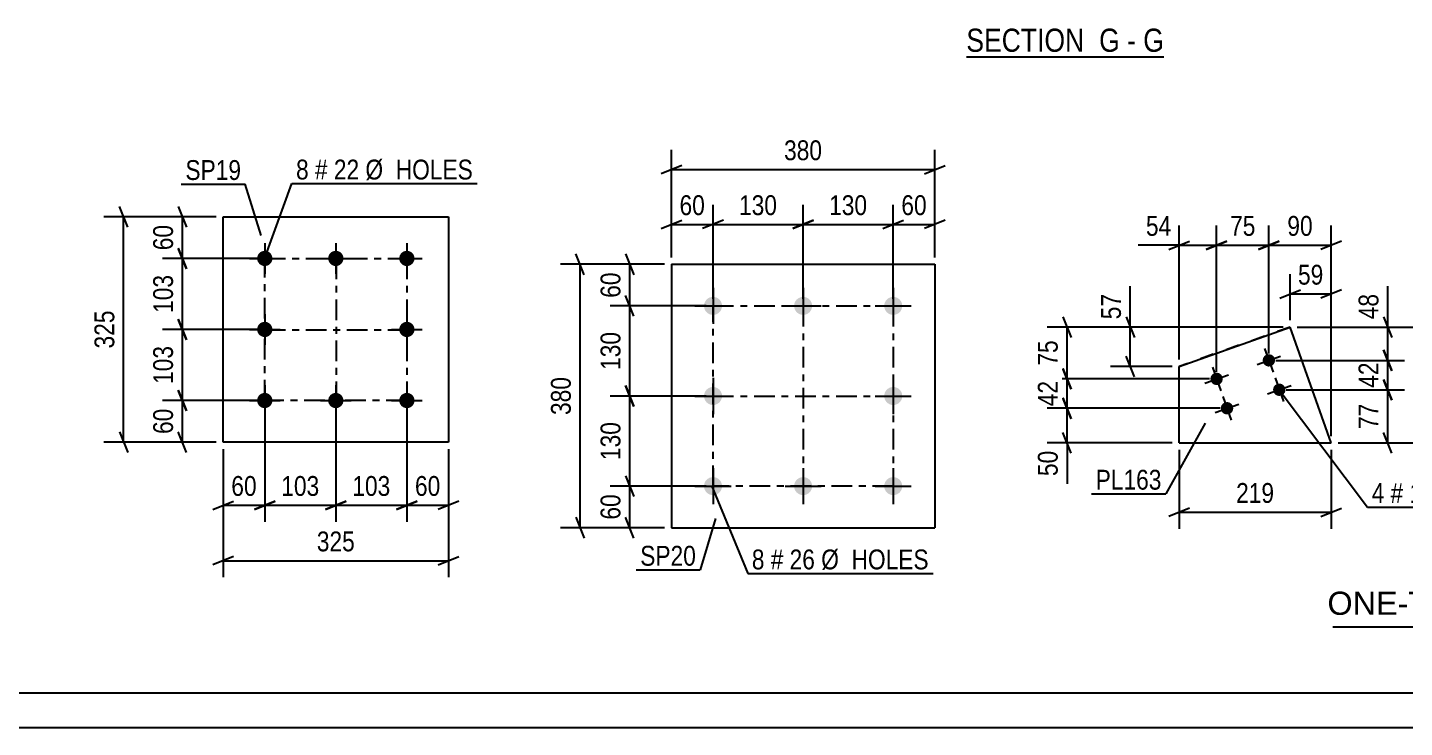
# Model space of a CAD drawing. Header units: millimetres. Extents: x 0 to 841, y 0 to 594.
# Drawn here: x 214.7 to 413.3, y 0 to 101 of the extents above; entities that cross this region are included whole.
import ezdxf

# ---------------------------------------------------------------- set-up
doc = ezdxf.new("R2010")
doc.units = ezdxf.units.MM
doc.linetypes.add('DXK_LINE_DOT2', pattern=[3.9198, 1.9599, -1.9599])
doc.linetypes.add('DXK_LINE_DOT3', pattern=[5.9187, 2.979, -0.9799, 0.9799, -0.9799])
doc.styles.add('Arial', font='ARIAL.TTF', dxfattribs={"height": 0.2})
doc.styles.add('Arial Narrow', font='ARIALN.TTF', dxfattribs={"height": 0.2})

# ---------------------------------------------------------------- blocks, each defined once
blk = doc.blocks.new('Unknown-122568611-1133')
at = {"color": 5, "linetype": 'Continuous'}
for p, q in [((5, 5), (836, 5)), ((0, 0), (841, 0))]:
    blk.add_line(p, q, dxfattribs=at)
blk = doc.blocks.new('Unknown-122568611-17 - 3463')
at = {"color": 6, "linetype": 'Continuous'}
blk.add_line((350.14, 96.73), (378.64, 96.73), dxfattribs=at)
at = {"color": 0, "linetype": 'Continuous'}
for points in [[(368.25, 97.48), (368.25, 100.98), (350.14, 100.98), (350.14, 97.48)], [(372.28, 97.48), (372.28, 100.98), (369.3, 100.98), (369.3, 97.48)], [(374.61, 97.48), (374.61, 100.98), (373.33, 100.98), (373.33, 97.48)], [(378.64, 97.48), (378.64, 100.98), (375.66, 100.98), (375.66, 97.48)]]:
    blk.add_wipeout(points, dxfattribs=at)
at = {"color": 7, "linetype": 'Continuous', "style": 'Arial Narrow'}
for s, p in [('SECTION ', (350.14, 97.48)), ('G', (369.3, 97.48)), ('G', (375.66, 97.48)), ('-', (373.33, 97.48))]:
    blk.add_text(s, height=3.34, dxfattribs=at).set_placement(p)
blk = doc.blocks.new('Bolt-122568611-7752 - 7718')
at = {"linetype": 'Continuous'}
for points in [[(313.59, 62.12, -1), (313.59, 59.52, -1)], [(326.59, 62.12, -1), (326.59, 59.52, -1)], [(339.59, 62.12, -1), (339.59, 59.52, -1)], [(313.59, 49.12, -1), (313.59, 46.52, -1)], [(339.59, 49.12, -1), (339.59, 46.52, -1)], [(313.59, 36.12, -1), (313.59, 33.52, -1)], [(326.59, 36.12, -1), (326.59, 33.52, -1)], [(339.59, 36.12, -1), (339.59, 33.52, -1)]]:
    blk.add_hatch(color=1, dxfattribs=at).paths.add_polyline_path(points)
at = {"color": 1, "linetype": 'Continuous'}
for p, q in [((313.59, 63.42), (313.59, 58.22)), ((326.59, 63.42), (326.59, 58.22)), ((339.59, 63.42), (339.59, 58.22)), ((310.99, 60.82), (316.19, 60.82)), ((323.99, 60.82), (329.19, 60.82)), ((336.99, 60.82), (342.19, 60.82)), ((313.59, 50.42), (313.59, 45.22)), ((339.59, 50.42), (339.59, 45.22)), ((310.99, 47.82), (316.19, 47.82)), ((336.99, 47.82), (342.19, 47.82)), ((313.59, 37.42), (313.59, 32.22)), ((326.59, 37.42), (326.59, 32.22)), ((339.59, 37.42), (339.59, 32.22)), ((310.99, 34.82), (316.19, 34.82)), ((323.99, 34.82), (329.19, 34.82)), ((336.99, 34.82), (342.19, 34.82))]:
    blk.add_line(p, q, dxfattribs=at)
blk = doc.blocks.new('Part-122568611-7757 - 7718')
at = {"color": 2, "linetype": 'Continuous'}
for p, q in [((307.59, 66.82), (307.59, 28.82)), ((307.59, 66.82), (345.59, 66.82)), ((345.59, 66.82), (345.59, 28.82)), ((307.59, 28.82), (345.59, 28.82))]:
    blk.add_line(p, q, dxfattribs=at)
blk = doc.blocks.new('Part-122568611-7518 - 7512')
at = {"color": 2, "linetype": 'Continuous'}
for p, q in [((242.92, 41.17), (242.92, 73.67)), ((242.92, 73.67), (275.42, 73.67)), ((275.42, 73.67), (275.42, 41.17)), ((275.42, 41.17), (242.92, 41.17))]:
    blk.add_line(p, q, dxfattribs=at)
blk = doc.blocks.new('Bolt-122568611-7551 - 7512')
at = {"linetype": 'Continuous'}
for points in [[(248.92, 68.77, -1), (248.92, 66.57, -1)], [(259.17, 68.77, -1), (259.17, 66.57, -1)], [(269.42, 68.77, -1), (269.42, 66.57, -1)], [(248.92, 58.52, -1), (248.92, 56.32, -1)], [(269.42, 58.52, -1), (269.42, 56.32, -1)], [(248.92, 48.27, -1), (248.92, 46.07, -1)], [(259.17, 48.27, -1), (259.17, 46.07, -1)], [(269.42, 48.27, -1), (269.42, 46.07, -1)]]:
    blk.add_hatch(color=1, dxfattribs=at).paths.add_polyline_path(points)
at = {"color": 1, "linetype": 'Continuous'}
for p, q in [((248.92, 69.87), (248.92, 65.47)), ((259.17, 69.87), (259.17, 65.47)), ((269.42, 69.87), (269.42, 65.47)), ((246.72, 67.67), (251.12, 67.67)), ((256.97, 67.67), (261.37, 67.67)), ((267.22, 67.67), (271.62, 67.67)), ((248.92, 59.62), (248.92, 55.22)), ((269.42, 59.62), (269.42, 55.22)), ((246.72, 57.42), (251.12, 57.42)), ((267.22, 57.42), (271.62, 57.42)), ((248.92, 49.37), (248.92, 44.97)), ((259.17, 49.37), (259.17, 44.97)), ((269.42, 49.37), (269.42, 44.97)), ((246.72, 47.17), (251.12, 47.17)), ((256.97, 47.17), (261.37, 47.17)), ((267.22, 47.17), (271.62, 47.17))]:
    blk.add_line(p, q, dxfattribs=at)
blk = doc.blocks.new('Part-122568611-1238 - 1220')
at = {"color": 2, "linetype": 'Continuous'}
for p, q in [((380.83, 52.09), (396.86, 57.76)), ((402.78, 41.05), (396.86, 57.76)), ((380.83, 41.05), (380.83, 52.09)), ((380.83, 41.05), (402.78, 41.05))]:
    blk.add_line(p, q, dxfattribs=at)
at = {"color": 7, "linetype": 'DXK_LINE_DOT2'}
for p, q in [((396.86, 57.76), (380.83, 52.09)), ((380.83, 41.05), (402.78, 41.05))]:
    blk.add_line(p, q, dxfattribs=at)
blk = doc.blocks.new('Bolt-122568611-1271 - 1220')
at = {"linetype": 'Continuous'}
for points in [[(394.63, 53.26, -1), (392.94, 52.66, -1)], [(387.09, 50.59, -1), (385.4, 49.99, -1)], [(396.14, 49.02, -1), (394.44, 48.42, -1)], [(388.6, 46.35, -1), (386.9, 45.75, -1)]]:
    blk.add_hatch(color=1, dxfattribs=at).paths.add_polyline_path(points)
at = {"color": 1, "linetype": 'Continuous'}
for p, q in [((393.18, 54.66), (394.39, 51.27)), ((385.64, 51.99), (386.85, 48.59)), ((392.09, 52.36), (395.48, 53.56)), ((384.55, 49.69), (387.94, 50.89)), ((394.69, 50.42), (395.89, 47.02)), ((387.15, 47.74), (388.35, 44.35)), ((393.59, 48.12), (396.98, 49.32)), ((386.05, 45.45), (389.44, 46.65))]:
    blk.add_line(p, q, dxfattribs=at)
blk = doc.blocks.new('Rectangle-122568611-7844 - 7718')
at = {"color": 1, "linetype": 'DXK_LINE_DOT3'}
blk.add_lwpolyline([(313.59, 60.82), (339.59, 60.82), (339.59, 34.82), (313.59, 34.82), (313.59, 60.82)], close=True, dxfattribs=at)
blk = doc.blocks.new('Rectangle-122568611-7638 - 7512')
at = {"color": 1, "linetype": 'DXK_LINE_DOT3'}
blk.add_lwpolyline([(248.92, 67.67), (269.42, 67.67), (269.42, 47.17), (248.92, 47.17), (248.92, 67.67)], close=True, dxfattribs=at)
blk = doc.blocks.new('Line-122568611-7837 - 7718')
at = {"color": 1, "linetype": 'DXK_LINE_DOT3'}
blk.add_line((326.59, 60.82), (326.59, 34.82), dxfattribs=at)
blk = doc.blocks.new('Line-122568611-7631 - 7512')
at = {"color": 1, "linetype": 'DXK_LINE_DOT3'}
blk.add_line((259.22, 67.67), (259.22, 47.17), dxfattribs=at)
blk = doc.blocks.new('Line-122568611-7830 - 7718')
at = {"color": 1, "linetype": 'DXK_LINE_DOT3'}
blk.add_line((313.59, 47.82), (339.59, 47.82), dxfattribs=at)
blk = doc.blocks.new('Line-122568611-7624 - 7512')
at = {"color": 1, "linetype": 'DXK_LINE_DOT3'}
blk.add_line((248.92, 57.37), (269.42, 57.37), dxfattribs=at)
blk = doc.blocks.new('StraightDimension-122568611-11621 - 7718')
at = {"color": 7, "linetype": 'Continuous'}
for p, q in [((312.59, 47.82), (298.73, 47.82)), ((302.18, 46.32), (300.98, 49.32)), ((301.58, 34.82), (301.58, 47.82)), ((300.98, 36.32), (302.18, 33.32)), ((312.59, 34.82), (298.73, 34.82))]:
    blk.add_line(p, q, dxfattribs=at)
at = {"color": 0}
blk.add_wipeout([(300.83, 44.66), (296.63, 44.66), (296.63, 37.98), (300.83, 37.98)], dxfattribs=at)
at = {"color": 3, "style": 'Arial Narrow'}
blk.add_text('130', height=2.863, rotation=90.0002, dxfattribs=at).set_placement((300.23, 38.58))
blk = doc.blocks.new('StraightDimension-122568611-7820 - 7718')
at = {"color": 7, "linetype": 'Continuous'}
for p, q in [((307.59, 67.82), (307.59, 83.34)), ((345.59, 67.82), (345.59, 83.34)), ((309.09, 81.09), (306.09, 79.89)), ((307.59, 80.49), (345.59, 80.49)), ((344.09, 79.89), (347.09, 81.09))]:
    blk.add_line(p, q, dxfattribs=at)
at = {"color": 0}
blk.add_wipeout([(329.93, 81.24), (329.93, 85.44), (323.24, 85.44), (323.24, 81.24)], dxfattribs=at)
at = {"color": 3, "style": 'Arial Narrow'}
blk.add_text('380', height=2.863, dxfattribs=at).set_placement((323.84, 81.84))
blk = doc.blocks.new('StraightDimension-122568611-7759 - 7718')
at = {"color": 7, "linetype": 'Continuous'}
for p, q in [((300.98, 36.32), (302.18, 33.32)), ((312.59, 34.82), (298.73, 34.82)), ((301.58, 28.82), (301.58, 34.82)), ((302.18, 27.32), (300.98, 30.32)), ((306.59, 28.82), (298.73, 28.82))]:
    blk.add_line(p, q, dxfattribs=at)
at = {"color": 0}
blk.add_wipeout([(300.83, 34.25), (296.63, 34.25), (296.63, 29.39), (300.83, 29.39)], dxfattribs=at)
at = {"color": 3, "style": 'Arial Narrow'}
blk.add_text('60', height=2.863, rotation=90.0002, dxfattribs=at).set_placement((300.23, 29.99))
blk = doc.blocks.new('StraightDimension-122568611-7769 - 7718')
at = {"color": 7, "linetype": 'Continuous'}
for p, q in [((300.98, 68.32), (302.18, 65.32)), ((306.59, 66.82), (298.73, 66.82)), ((301.58, 60.82), (301.58, 66.82)), ((302.18, 59.32), (300.98, 62.32)), ((312.59, 60.82), (298.73, 60.82))]:
    blk.add_line(p, q, dxfattribs=at)
at = {"color": 0}
blk.add_wipeout([(300.83, 66.25), (296.63, 66.25), (296.63, 61.39), (300.83, 61.39)], dxfattribs=at)
at = {"color": 3, "style": 'Arial Narrow'}
blk.add_text('60', height=2.863, rotation=90.0002, dxfattribs=at).set_placement((300.23, 61.99))
blk = doc.blocks.new('StraightDimension-122568611-7784 - 7718')
at = {"color": 7, "linetype": 'Continuous'}
for p, q in [((295.02, 65.32), (293.82, 68.32)), ((306.59, 66.82), (291.57, 66.82)), ((294.42, 28.82), (294.42, 66.82)), ((293.82, 30.32), (295.02, 27.32)), ((306.59, 28.82), (291.57, 28.82))]:
    blk.add_line(p, q, dxfattribs=at)
at = {"color": 0}
blk.add_wipeout([(293.67, 51.16), (289.47, 51.16), (289.47, 44.48), (293.67, 44.48)], dxfattribs=at)
at = {"color": 3, "style": 'Arial Narrow'}
blk.add_text('380', height=2.863, rotation=90.0002, dxfattribs=at).set_placement((293.07, 45.08))
blk = doc.blocks.new('StraightDimension-122568611-7795 - 7718')
at = {"color": 7, "linetype": 'Continuous'}
for p, q in [((307.59, 67.82), (307.59, 75.42)), ((313.59, 61.82), (313.59, 75.42)), ((306.09, 71.97), (309.09, 73.17)), ((307.59, 72.57), (313.59, 72.57)), ((315.09, 73.17), (312.09, 71.97))]:
    blk.add_line(p, q, dxfattribs=at)
at = {"color": 0}
blk.add_wipeout([(313.01, 73.32), (313.01, 77.52), (308.16, 77.52), (308.16, 73.32)], dxfattribs=at)
at = {"color": 3, "style": 'Arial Narrow'}
blk.add_text('60', height=2.863, dxfattribs=at).set_placement((308.76, 73.92))
blk = doc.blocks.new('StraightDimension-122568611-7805 - 7718')
at = {"color": 7, "linetype": 'Continuous'}
for p, q in [((339.59, 61.82), (339.59, 75.42)), ((345.59, 67.82), (345.59, 75.42)), ((338.09, 71.97), (341.09, 73.17)), ((339.59, 72.57), (345.59, 72.57)), ((347.09, 73.17), (344.09, 71.97))]:
    blk.add_line(p, q, dxfattribs=at)
at = {"color": 0}
blk.add_wipeout([(345.01, 73.32), (345.01, 77.52), (340.16, 77.52), (340.16, 73.32)], dxfattribs=at)
at = {"color": 3, "style": 'Arial Narrow'}
blk.add_text('60', height=2.863, dxfattribs=at).set_placement((340.76, 73.92))
blk = doc.blocks.new('StraightDimension-122568611-11623 - 7718')
at = {"color": 7, "linetype": 'Continuous'}
for p, q in [((302.18, 59.32), (300.98, 62.32)), ((312.59, 60.82), (298.73, 60.82)), ((301.58, 47.82), (301.58, 60.82)), ((312.59, 47.82), (298.73, 47.82)), ((300.98, 49.32), (302.18, 46.32))]:
    blk.add_line(p, q, dxfattribs=at)
at = {"color": 0}
blk.add_wipeout([(300.83, 57.66), (296.63, 57.66), (296.63, 50.98), (300.83, 50.98)], dxfattribs=at)
at = {"color": 3, "style": 'Arial Narrow'}
blk.add_text('130', height=2.863, rotation=90.0002, dxfattribs=at).set_placement((300.23, 51.58))
blk = doc.blocks.new('StraightDimension-122568611-11643 - 7718')
at = {"color": 7, "linetype": 'Continuous'}
for p, q in [((313.59, 61.82), (313.59, 75.42)), ((326.59, 61.82), (326.59, 75.42)), ((315.09, 73.17), (312.09, 71.97)), ((313.59, 72.57), (326.59, 72.57)), ((325.09, 71.97), (328.09, 73.17))]:
    blk.add_line(p, q, dxfattribs=at)
at = {"color": 0}
blk.add_wipeout([(323.43, 73.32), (323.43, 77.52), (316.74, 77.52), (316.74, 73.32)], dxfattribs=at)
at = {"color": 3, "style": 'Arial Narrow'}
blk.add_text('130', height=2.863, dxfattribs=at).set_placement((317.34, 73.92))
blk = doc.blocks.new('StraightDimension-122568611-11645 - 7718')
at = {"color": 7, "linetype": 'Continuous'}
for p, q in [((326.59, 61.82), (326.59, 75.42)), ((339.59, 61.82), (339.59, 75.42)), ((328.09, 73.17), (325.09, 71.97)), ((326.59, 72.57), (339.59, 72.57)), ((338.09, 71.97), (341.09, 73.17))]:
    blk.add_line(p, q, dxfattribs=at)
at = {"color": 0}
blk.add_wipeout([(336.43, 73.32), (336.43, 77.52), (329.74, 77.52), (329.74, 73.32)], dxfattribs=at)
at = {"color": 3, "style": 'Arial Narrow'}
blk.add_text('130', height=2.863, dxfattribs=at).set_placement((330.34, 73.92))
blk = doc.blocks.new('StraightDimension-122568611-7563 - 7512')
at = {"color": 7, "linetype": 'Continuous'}
for p, q in [((236.43, 48.67), (237.63, 45.67)), ((247.92, 47.17), (234.18, 47.17)), ((237.03, 41.17), (237.03, 47.17)), ((237.63, 39.67), (236.43, 42.67)), ((241.92, 41.17), (234.18, 41.17))]:
    blk.add_line(p, q, dxfattribs=at)
at = {"color": 0}
blk.add_wipeout([(236.28, 46.6), (232.08, 46.6), (232.08, 41.74), (236.28, 41.74)], dxfattribs=at)
at = {"color": 3, "style": 'Arial Narrow'}
blk.add_text('60', height=2.863, rotation=90.0002, dxfattribs=at).set_placement((235.68, 42.34))
blk = doc.blocks.new('StraightDimension-122568611-7578 - 7512')
at = {"color": 7, "linetype": 'Continuous'}
for p, q in [((242.92, 40.17), (242.92, 21.66)), ((275.42, 40.17), (275.42, 21.66)), ((244.42, 24.66), (241.42, 23.46)), ((242.92, 24.06), (275.42, 24.06)), ((273.92, 23.46), (276.92, 24.66))]:
    blk.add_line(p, q, dxfattribs=at)
at = {"color": 0}
blk.add_wipeout([(262.51, 24.81), (262.51, 29.01), (255.83, 29.01), (255.83, 24.81)], dxfattribs=at)
at = {"color": 3, "style": 'Arial Narrow'}
blk.add_text('325', height=2.863, dxfattribs=at).set_placement((256.43, 25.41))
blk = doc.blocks.new('StraightDimension-122568611-11509 - 7512')
at = {"color": 7, "linetype": 'Continuous'}
for p, q in [((259.17, 46.17), (259.17, 29.66)), ((269.42, 46.17), (269.42, 29.66)), ((257.67, 31.46), (260.67, 32.66)), ((259.17, 32.06), (269.42, 32.06)), ((270.92, 32.66), (267.92, 31.46))]:
    blk.add_line(p, q, dxfattribs=at)
at = {"color": 0}
blk.add_wipeout([(267.64, 32.81), (267.64, 37.01), (260.95, 37.01), (260.95, 32.81)], dxfattribs=at)
at = {"color": 3, "style": 'Arial Narrow'}
blk.add_text('103', height=2.863, dxfattribs=at).set_placement((261.55, 33.41))
blk = doc.blocks.new('StraightDimension-122568611-7553 - 7512')
at = {"color": 7, "linetype": 'Continuous'}
for p, q in [((241.92, 73.67), (234.18, 73.67)), ((236.43, 75.17), (237.63, 72.17)), ((237.03, 67.67), (237.03, 73.67)), ((247.92, 67.67), (234.18, 67.67)), ((237.63, 66.17), (236.43, 69.17))]:
    blk.add_line(p, q, dxfattribs=at)
at = {"color": 0}
blk.add_wipeout([(236.28, 73.1), (232.08, 73.1), (232.08, 68.24), (236.28, 68.24)], dxfattribs=at)
at = {"color": 3, "style": 'Arial Narrow'}
blk.add_text('60', height=2.863, rotation=90.0002, dxfattribs=at).set_placement((235.68, 68.85))
blk = doc.blocks.new('StraightDimension-122568611-7589 - 7512')
at = {"color": 7, "linetype": 'Continuous'}
for p, q in [((269.42, 46.17), (269.42, 29.66)), ((275.42, 40.17), (275.42, 29.66)), ((267.92, 31.46), (270.92, 32.66)), ((269.42, 32.06), (275.42, 32.06)), ((276.92, 32.66), (273.92, 31.46))]:
    blk.add_line(p, q, dxfattribs=at)
at = {"color": 0}
blk.add_wipeout([(274.85, 32.81), (274.85, 37.01), (269.99, 37.01), (269.99, 32.81)], dxfattribs=at)
at = {"color": 3, "style": 'Arial Narrow'}
blk.add_text('60', height=2.863, dxfattribs=at).set_placement((270.59, 33.41))
blk = doc.blocks.new('StraightDimension-122568611-7599 - 7512')
at = {"color": 7, "linetype": 'Continuous'}
for p, q in [((248.92, 46.17), (248.92, 29.66)), ((242.92, 40.17), (242.92, 29.66)), ((241.42, 31.46), (244.42, 32.66)), ((242.92, 32.06), (248.92, 32.06)), ((250.42, 32.66), (247.42, 31.46))]:
    blk.add_line(p, q, dxfattribs=at)
at = {"color": 0}
blk.add_wipeout([(248.35, 32.81), (248.35, 37.01), (243.49, 37.01), (243.49, 32.81)], dxfattribs=at)
at = {"color": 3, "style": 'Arial Narrow'}
blk.add_text('60', height=2.863, dxfattribs=at).set_placement((244.09, 33.41))
blk = doc.blocks.new('StraightDimension-122568611-7614 - 7512')
at = {"color": 7, "linetype": 'Continuous'}
for p, q in [((241.92, 73.67), (225.71, 73.67)), ((229.16, 72.17), (227.96, 75.17)), ((228.56, 41.17), (228.56, 73.67)), ((227.96, 42.67), (229.16, 39.67)), ((241.92, 41.17), (225.71, 41.17))]:
    blk.add_line(p, q, dxfattribs=at)
at = {"color": 0}
blk.add_wipeout([(227.81, 60.77), (223.61, 60.77), (223.61, 54.08), (227.81, 54.08)], dxfattribs=at)
at = {"color": 3, "style": 'Arial Narrow'}
blk.add_text('325', height=2.863, rotation=90.0002, dxfattribs=at).set_placement((227.21, 54.68))
blk = doc.blocks.new('StraightDimension-122568611-11485 - 7512')
at = {"color": 7, "linetype": 'Continuous'}
for p, q in [((236.43, 58.92), (237.63, 55.92)), ((247.92, 57.42), (234.18, 57.42)), ((237.03, 47.17), (237.03, 57.42)), ((237.63, 45.67), (236.43, 48.67)), ((247.92, 47.17), (234.18, 47.17))]:
    blk.add_line(p, q, dxfattribs=at)
at = {"color": 0}
blk.add_wipeout([(236.28, 55.64), (232.08, 55.64), (232.08, 48.96), (236.28, 48.96)], dxfattribs=at)
at = {"color": 3, "style": 'Arial Narrow'}
blk.add_text('103', height=2.863, rotation=90.0002, dxfattribs=at).set_placement((235.68, 49.56))
blk = doc.blocks.new('StraightDimension-122568611-11487 - 7512')
at = {"color": 7, "linetype": 'Continuous'}
for p, q in [((247.92, 67.67), (234.18, 67.67)), ((236.43, 69.17), (237.63, 66.17)), ((237.03, 57.42), (237.03, 67.67)), ((237.63, 55.92), (236.43, 58.92)), ((247.92, 57.42), (234.18, 57.42))]:
    blk.add_line(p, q, dxfattribs=at)
at = {"color": 0}
blk.add_wipeout([(236.28, 65.89), (232.08, 65.89), (232.08, 59.21), (236.28, 59.21)], dxfattribs=at)
at = {"color": 3, "style": 'Arial Narrow'}
blk.add_text('103', height=2.863, rotation=90.0002, dxfattribs=at).set_placement((235.68, 59.81))
blk = doc.blocks.new('StraightDimension-122568611-11507 - 7512')
at = {"color": 7, "linetype": 'Continuous'}
for p, q in [((248.92, 46.17), (248.92, 29.66)), ((259.17, 46.17), (259.17, 29.66)), ((247.42, 31.46), (250.42, 32.66)), ((248.92, 32.06), (259.17, 32.06)), ((260.67, 32.66), (257.67, 31.46))]:
    blk.add_line(p, q, dxfattribs=at)
at = {"color": 0}
blk.add_wipeout([(257.39, 32.81), (257.39, 37.01), (250.7, 37.01), (250.7, 32.81)], dxfattribs=at)
at = {"color": 3, "style": 'Arial Narrow'}
blk.add_text('103', height=2.863, dxfattribs=at).set_placement((251.3, 33.41))
blk = doc.blocks.new('StraightDimension-122568611-1290 - 1220')
at = {"color": 7, "linetype": 'Continuous'}
for p, q in [((380.83, 40.05), (380.83, 28.65)), ((402.78, 40.05), (402.78, 28.65)), ((382.33, 31.65), (379.33, 30.45)), ((380.83, 31.05), (402.78, 31.05)), ((401.28, 30.45), (404.28, 31.65))]:
    blk.add_line(p, q, dxfattribs=at)
at = {"color": 0}
blk.add_wipeout([(395.15, 31.8), (395.15, 36), (388.46, 36), (388.46, 31.8)], dxfattribs=at)
at = {"color": 3, "style": 'Arial Narrow'}
blk.add_text('219', height=2.863, dxfattribs=at).set_placement((389.06, 32.4))
blk = doc.blocks.new('StraightDimension-122568611-1304 - 1220')
at = {"color": 7, "linetype": 'Continuous'}
for p, q in [((397.86, 57.76), (421.49, 57.76)), ((419.69, 56.26), (418.49, 59.26)), ((419.09, 41.05), (419.09, 57.76)), ((418.49, 42.55), (419.69, 39.55)), ((403.78, 41.05), (421.49, 41.05))]:
    blk.add_line(p, q, dxfattribs=at)
at = {"color": 0}
blk.add_wipeout([(418.34, 52.75), (414.14, 52.75), (414.14, 46.07), (418.34, 46.07)], dxfattribs=at)
at = {"color": 3, "style": 'Arial Narrow'}
blk.add_text('167', height=2.863, rotation=90.0002, dxfattribs=at).set_placement((417.74, 46.67))
blk = doc.blocks.new('StraightDimension-122568611-1274 - 1220')
at = {"color": 7, "linetype": 'Continuous'}
for p, q in [((396.86, 58.76), (396.86, 65.39)), ((402.78, 42.05), (402.78, 65.39)), ((395.36, 61.94), (398.36, 63.14)), ((396.86, 62.54), (402.78, 62.54)), ((404.28, 63.14), (401.28, 61.94))]:
    blk.add_line(p, q, dxfattribs=at)
at = {"color": 0}
blk.add_wipeout([(402.25, 63.29), (402.25, 67.49), (397.39, 67.49), (397.39, 63.29)], dxfattribs=at)
at = {"color": 3, "style": 'Arial Narrow'}
blk.add_text('59', height=2.863, dxfattribs=at).set_placement((397.99, 63.89))
blk = doc.blocks.new('StraightDimension-122568611-1295 - 1220')
at = {"color": 7, "linetype": 'Continuous'}
for p, q in [((395.86, 57.76), (370.94, 57.76)), ((373.19, 59.26), (374.39, 56.26)), ((373.79, 52.09), (373.79, 57.76)), ((379.83, 52.09), (370.94, 52.09)), ((374.39, 50.59), (373.19, 53.59))]:
    blk.add_line(p, q, dxfattribs=at)
at = {"color": 0}
blk.add_wipeout([(373.04, 63.15), (368.84, 63.15), (368.84, 58.29), (373.04, 58.29)], dxfattribs=at)
at = {"color": 7, "linetype": 'Continuous'}
blk.add_line((373.79, 57.76), (373.79, 63.67), dxfattribs=at)
blk.add_line((373.79, 57.76), (373.79, 63.67), dxfattribs=at)
at = {"color": 3, "style": 'Arial Narrow'}
blk.add_text('57', height=2.863, rotation=90.0002, dxfattribs=at).set_placement((372.44, 58.89))
blk = doc.blocks.new('StraightDimension-122568611-1311 - 1220')
at = {"color": 7, "linetype": 'Continuous'}
for p, q in [((393.78, 53.96), (393.78, 72.43)), ((402.78, 42.05), (402.78, 72.43)), ((392.28, 68.98), (395.28, 70.18)), ((393.78, 69.58), (402.78, 69.58)), ((404.28, 70.18), (401.28, 68.98))]:
    blk.add_line(p, q, dxfattribs=at)
at = {"color": 0}
blk.add_wipeout([(400.71, 70.33), (400.71, 74.53), (395.85, 74.53), (395.85, 70.33)], dxfattribs=at)
at = {"color": 3, "style": 'Arial Narrow'}
blk.add_text('90', height=2.863, dxfattribs=at).set_placement((396.45, 70.93))
blk = doc.blocks.new('StraightDimension-122568611-1325 - 1220')
at = {"color": 7, "linetype": 'Continuous'}
for p, q in [((386.24, 51.29), (386.24, 72.43)), ((393.78, 53.96), (393.78, 72.43)), ((384.74, 68.98), (387.74, 70.18)), ((386.24, 69.58), (393.78, 69.58)), ((395.28, 70.18), (392.28, 68.98))]:
    blk.add_line(p, q, dxfattribs=at)
at = {"color": 0}
blk.add_wipeout([(392.44, 70.33), (392.44, 74.53), (387.59, 74.53), (387.59, 70.33)], dxfattribs=at)
at = {"color": 3, "style": 'Arial Narrow'}
blk.add_text('75', height=2.863, dxfattribs=at).set_placement((388.19, 70.93))
blk = doc.blocks.new('StraightDimension-122568611-1336 - 1220')
at = {"color": 7, "linetype": 'Continuous'}
for p, q in [((380.83, 53.09), (380.83, 72.43)), ((386.24, 51.29), (386.24, 72.43)), ((379.33, 68.98), (382.33, 70.18)), ((380.83, 69.58), (386.24, 69.58)), ((387.74, 70.18), (384.74, 68.98))]:
    blk.add_line(p, q, dxfattribs=at)
at = {"color": 0}
blk.add_wipeout([(380.31, 70.33), (380.31, 74.53), (375.45, 74.53), (375.45, 70.33)], dxfattribs=at)
at = {"color": 7, "linetype": 'Continuous'}
blk.add_line((380.83, 69.58), (374.93, 69.58), dxfattribs=at)
blk.add_line((380.83, 69.58), (374.93, 69.58), dxfattribs=at)
at = {"color": 3, "style": 'Arial Narrow'}
blk.add_text('54', height=2.863, dxfattribs=at).set_placement((376.05, 70.93))
blk = doc.blocks.new('StraightDimension-122568611-1347 - 1220')
at = {"color": 7, "linetype": 'Continuous'}
for p, q in [((395.86, 57.76), (361.82, 57.76)), ((364.07, 59.26), (365.27, 56.26)), ((364.67, 50.29), (364.67, 57.76)), ((365.27, 48.79), (364.07, 51.79)), ((385.24, 50.29), (361.82, 50.29))]:
    blk.add_line(p, q, dxfattribs=at)
at = {"color": 0}
blk.add_wipeout([(363.92, 56.45), (359.72, 56.45), (359.72, 51.6), (363.92, 51.6)], dxfattribs=at)
at = {"color": 3, "style": 'Arial Narrow'}
blk.add_text('75', height=2.863, rotation=90.0002, dxfattribs=at).set_placement((363.32, 52.2))
blk = doc.blocks.new('StraightDimension-122568611-1355 - 1220')
at = {"color": 7, "linetype": 'Continuous'}
for p, q in [((364.07, 51.79), (365.27, 48.79)), ((385.24, 50.29), (361.82, 50.29)), ((364.67, 46.05), (364.67, 50.29)), ((386.75, 46.05), (361.82, 46.05)), ((365.27, 44.55), (364.07, 47.55))]:
    blk.add_line(p, q, dxfattribs=at)
at = {"color": 0}
blk.add_wipeout([(363.92, 50.6), (359.72, 50.6), (359.72, 45.74), (363.92, 45.74)], dxfattribs=at)
at = {"color": 3, "style": 'Arial Narrow'}
blk.add_text('42', height=2.863, rotation=90.0002, dxfattribs=at).set_placement((363.32, 46.34))
blk = doc.blocks.new('StraightDimension-122568611-1364 - 1220')
at = {"color": 7, "linetype": 'Continuous'}
for p, q in [((386.75, 46.05), (361.82, 46.05)), ((364.07, 47.55), (365.27, 44.55)), ((364.67, 41.05), (364.67, 46.05)), ((365.27, 39.55), (364.07, 42.55)), ((379.83, 41.05), (361.82, 41.05))]:
    blk.add_line(p, q, dxfattribs=at)
at = {"color": 0}
blk.add_wipeout([(363.92, 40.53), (359.72, 40.53), (359.72, 35.67), (363.92, 35.67)], dxfattribs=at)
at = {"color": 7, "linetype": 'Continuous'}
blk.add_line((364.67, 41.05), (364.67, 35.14), dxfattribs=at)
blk.add_line((364.67, 41.05), (364.67, 35.14), dxfattribs=at)
at = {"color": 3, "style": 'Arial Narrow'}
blk.add_text('50', height=2.863, rotation=90.0002, dxfattribs=at).set_placement((363.32, 36.27))
blk = doc.blocks.new('StraightDimension-122568611-1371 - 1220')
at = {"color": 7, "linetype": 'Continuous'}
for p, q in [((410.34, 54.46), (411.54, 51.46)), ((394.78, 52.96), (413.34, 52.96)), ((410.94, 48.72), (410.94, 52.96)), ((411.54, 47.22), (410.34, 50.22)), ((396.29, 48.72), (413.34, 48.72))]:
    blk.add_line(p, q, dxfattribs=at)
at = {"color": 0}
blk.add_wipeout([(410.19, 53.27), (405.99, 53.27), (405.99, 48.41), (410.19, 48.41)], dxfattribs=at)
at = {"color": 3, "style": 'Arial Narrow'}
blk.add_text('42', height=2.863, rotation=90.0002, dxfattribs=at).set_placement((409.59, 49.01))
blk = doc.blocks.new('StraightDimension-122568611-1379 - 1220')
at = {"color": 7, "linetype": 'Continuous'}
for p, q in [((397.86, 57.76), (413.34, 57.76)), ((410.34, 59.26), (411.54, 56.26)), ((410.94, 52.96), (410.94, 57.76)), ((411.54, 51.46), (410.34, 54.46)), ((394.78, 52.96), (413.34, 52.96))]:
    blk.add_line(p, q, dxfattribs=at)
at = {"color": 0}
blk.add_wipeout([(410.19, 63.15), (405.99, 63.15), (405.99, 58.29), (410.19, 58.29)], dxfattribs=at)
at = {"color": 7, "linetype": 'Continuous'}
blk.add_line((410.94, 57.76), (410.94, 63.67), dxfattribs=at)
blk.add_line((410.94, 57.76), (410.94, 63.67), dxfattribs=at)
at = {"color": 3, "style": 'Arial Narrow'}
blk.add_text('48', height=2.863, rotation=90.0002, dxfattribs=at).set_placement((409.59, 58.89))
blk = doc.blocks.new('StraightDimension-122568611-1387 - 1220')
at = {"color": 7, "linetype": 'Continuous'}
for p, q in [((410.34, 50.22), (411.54, 47.22)), ((396.29, 48.72), (413.34, 48.72)), ((410.94, 41.05), (410.94, 48.72)), ((411.54, 39.55), (410.34, 42.55)), ((403.78, 41.05), (413.34, 41.05))]:
    blk.add_line(p, q, dxfattribs=at)
at = {"color": 0}
blk.add_wipeout([(410.19, 47.31), (405.99, 47.31), (405.99, 42.46), (410.19, 42.46)], dxfattribs=at)
at = {"color": 3, "style": 'Arial Narrow'}
blk.add_text('77', height=2.863, rotation=90.0002, dxfattribs=at).set_placement((409.59, 43.06))
blk = doc.blocks.new('Mark-122568611-7748 - 7718')
at = {"color": 0}
blk.add_wipeout([(321.02, 22.81), (321.02, 25.81), (319.19, 25.81), (319.19, 22.81)], dxfattribs=at)
blk.add_wipeout([(321.02, 22.81), (321.02, 25.81), (319.19, 25.81), (319.19, 22.81)], dxfattribs=at)
at = {"color": 7, "linetype": 'Continuous'}
blk.add_line((313.35, 34.92), (318.59, 22.21), dxfattribs=at)
at = {"color": 3, "style": 'Arial Narrow'}
blk.add_text('8', height=2.86, dxfattribs=at).set_placement((319.19, 22.81))
at = {"color": 0}
blk.add_wipeout([(323.74, 22.81), (323.74, 25.81), (321.92, 25.81), (321.92, 22.81)], dxfattribs=at)
blk.add_wipeout([(323.74, 22.81), (323.74, 25.81), (321.92, 25.81), (321.92, 22.81)], dxfattribs=at)
blk.add_wipeout([(328.3, 22.81), (328.3, 25.81), (324.64, 25.81), (324.64, 22.81)], dxfattribs=at)
blk.add_wipeout([(328.3, 22.81), (328.3, 25.81), (324.64, 25.81), (324.64, 22.81)], dxfattribs=at)
at = {"color": 3, "style": 'Arial Narrow'}
for s, height, p in [('#', 2.86, (321.92, 22.81)), ('26', 2.863, (324.64, 22.81))]:
    blk.add_text(s, height=height, dxfattribs=at).set_placement(p)
at = {"color": 0}
blk.add_wipeout([(344.73, 22.81), (344.73, 25.81), (329.2, 25.81), (329.2, 22.81)], dxfattribs=at)
blk.add_wipeout([(344.73, 22.81), (344.73, 25.81), (329.2, 25.81), (329.2, 22.81)], dxfattribs=at)
at = {"color": 7, "linetype": 'Continuous'}
blk.add_line((318.59, 22.21), (345.33, 22.21), dxfattribs=at)
at = {"color": 3, "style": 'Arial Narrow'}
blk.add_text('Ø  HOLES', height=2.863, dxfattribs=at).set_placement((329.2, 22.81))
blk = doc.blocks.new('Mark-122568611-7753 - 7718')
at = {"color": 0}
blk.add_wipeout([(311.13, 23.34), (311.13, 26.34), (303.09, 26.34), (303.09, 23.34)], dxfattribs=at)
blk.add_wipeout([(311.13, 23.34), (311.13, 26.34), (303.09, 26.34), (303.09, 23.34)], dxfattribs=at)
at = {"color": 30, "linetype": 'Continuous'}
for p in [(313.95, 30.14), (302.49, 22.74)]:
    blk.add_line(p, (311.73, 22.74), dxfattribs=at)
at = {"color": 3, "style": 'Arial Narrow'}
blk.add_text('SP20', height=2.863, dxfattribs=at).set_placement((303.09, 23.34))
blk = doc.blocks.new('Unknown-122568611-16713')
at = {"color": 7, "linetype": 'Continuous'}
blk.add_line((403, 14.5), (473, 14.5), dxfattribs=at)
at = {"color": 7, "style": 'Arial'}
blk.add_text('ONE-TRUSS MARKED AS TR584', height=3.3428, dxfattribs=at).set_placement((402.24, 16.25))
blk = doc.blocks.new('Mark-122568611-7547 - 7512')
at = {"color": 0}
blk.add_wipeout([(255.26, 79.06), (255.26, 82.06), (253.43, 82.06), (253.43, 79.06)], dxfattribs=at)
blk.add_wipeout([(255.26, 79.06), (255.26, 82.06), (253.43, 82.06), (253.43, 79.06)], dxfattribs=at)
at = {"color": 7, "linetype": 'Continuous'}
blk.add_line((248.82, 67.48), (252.83, 78.46), dxfattribs=at)
at = {"color": 3, "style": 'Arial Narrow'}
blk.add_text('8', height=2.86, dxfattribs=at).set_placement((253.43, 79.06))
at = {"color": 0}
blk.add_wipeout([(257.99, 79.06), (257.99, 82.06), (256.16, 82.06), (256.16, 79.06)], dxfattribs=at)
blk.add_wipeout([(257.99, 79.06), (257.99, 82.06), (256.16, 82.06), (256.16, 79.06)], dxfattribs=at)
blk.add_wipeout([(262.54, 79.06), (262.54, 82.06), (258.89, 82.06), (258.89, 79.06)], dxfattribs=at)
blk.add_wipeout([(262.54, 79.06), (262.54, 82.06), (258.89, 82.06), (258.89, 79.06)], dxfattribs=at)
at = {"color": 3, "style": 'Arial Narrow'}
for s, height, p in [('#', 2.86, (256.16, 79.06)), ('22', 2.863, (258.89, 79.06))]:
    blk.add_text(s, height=height, dxfattribs=at).set_placement(p)
at = {"color": 0}
blk.add_wipeout([(278.97, 79.06), (278.97, 82.06), (263.44, 82.06), (263.44, 79.06)], dxfattribs=at)
blk.add_wipeout([(278.97, 79.06), (278.97, 82.06), (263.44, 82.06), (263.44, 79.06)], dxfattribs=at)
at = {"color": 7, "linetype": 'Continuous'}
blk.add_line((252.83, 78.46), (279.57, 78.46), dxfattribs=at)
at = {"color": 3, "style": 'Arial Narrow'}
blk.add_text('Ø  HOLES', height=2.863, dxfattribs=at).set_placement((263.44, 79.06))
blk = doc.blocks.new('Mark-122568611-7514 - 7512')
at = {"color": 0}
blk.add_wipeout([(245.51, 78.99), (245.51, 81.99), (237.47, 81.99), (237.47, 78.99)], dxfattribs=at)
blk.add_wipeout([(245.51, 78.99), (245.51, 81.99), (237.47, 81.99), (237.47, 78.99)], dxfattribs=at)
at = {"color": 30, "linetype": 'Continuous'}
for p in [(236.87, 78.39), (248.41, 70.97)]:
    blk.add_line(p, (246.11, 78.39), dxfattribs=at)
at = {"color": 3, "style": 'Arial Narrow'}
blk.add_text('SP19', height=2.863, dxfattribs=at).set_placement((237.47, 78.99))
blk = doc.blocks.new('Mark-122568611-1233 - 1220')
at = {"color": 0}
blk.add_wipeout([(378.31, 34.31), (378.31, 37.31), (368.8, 37.31), (368.8, 34.31)], dxfattribs=at)
blk.add_wipeout([(378.31, 34.31), (378.31, 37.31), (368.8, 37.31), (368.8, 34.31)], dxfattribs=at)
at = {"color": 30, "linetype": 'Continuous'}
for p in [(384.58, 43.9), (368.2, 33.71)]:
    blk.add_line(p, (378.91, 33.71), dxfattribs=at)
at = {"color": 3, "style": 'Arial Narrow'}
blk.add_text('PL163', height=2.863, dxfattribs=at).set_placement((368.8, 34.31))
blk = doc.blocks.new('Mark-122568611-1267 - 1220')
at = {"color": 0}
blk.add_wipeout([(410.44, 32.39), (410.44, 35.39), (408.62, 35.39), (408.62, 32.39)], dxfattribs=at)
blk.add_wipeout([(410.44, 32.39), (410.44, 35.39), (408.62, 35.39), (408.62, 32.39)], dxfattribs=at)
at = {"color": 7, "linetype": 'Continuous'}
blk.add_line((395.29, 48.72), (408.02, 31.79), dxfattribs=at)
at = {"color": 3, "style": 'Arial Narrow'}
blk.add_text('4', height=2.86, dxfattribs=at).set_placement((408.62, 32.39))
at = {"color": 0}
blk.add_wipeout([(413.17, 32.39), (413.17, 35.39), (411.34, 35.39), (411.34, 32.39)], dxfattribs=at)
blk.add_wipeout([(413.17, 32.39), (413.17, 35.39), (411.34, 35.39), (411.34, 32.39)], dxfattribs=at)
blk.add_wipeout([(417.73, 32.39), (417.73, 35.39), (414.07, 35.39), (414.07, 32.39)], dxfattribs=at)
blk.add_wipeout([(417.73, 32.39), (417.73, 35.39), (414.07, 35.39), (414.07, 32.39)], dxfattribs=at)
at = {"color": 3, "style": 'Arial Narrow'}
for s, height, p in [('#', 2.86, (411.34, 32.39)), ('18', 2.863, (414.07, 32.39))]:
    blk.add_text(s, height=height, dxfattribs=at).set_placement(p)
at = {"color": 0}
blk.add_wipeout([(434.16, 32.39), (434.16, 35.39), (418.63, 35.39), (418.63, 32.39)], dxfattribs=at)
blk.add_wipeout([(434.16, 32.39), (434.16, 35.39), (418.63, 35.39), (418.63, 32.39)], dxfattribs=at)
at = {"color": 7, "linetype": 'Continuous'}
blk.add_line((408.02, 31.79), (434.76, 31.79), dxfattribs=at)
at = {"color": 3, "style": 'Arial Narrow'}
blk.add_text('Ø  HOLES', height=2.863, dxfattribs=at).set_placement((418.63, 32.39))

msp = doc.modelspace()

# ---------------------------------------------------------------- block references
for name in ['Unknown-122568611-1133', 'Part-122568611-7518 - 7512', 'Bolt-122568611-7551 - 7512', 'Rectangle-122568611-7638 - 7512', 'Line-122568611-7631 - 7512', 'Part-122568611-7757 - 7718', 'Bolt-122568611-7752 - 7718', 'Rectangle-122568611-7844 - 7718', 'Line-122568611-7837 - 7718', 'Part-122568611-1238 - 1220', 'Line-122568611-7624 - 7512', 'Bolt-122568611-1271 - 1220', 'Line-122568611-7830 - 7718', 'Unknown-122568611-16713']:
    msp.add_blockref(name, (0, 0))

# ---------------------------------------------------------------- next in the draw order: block references
for name in ['Unknown-122568611-17 - 3463', 'StraightDimension-122568611-7820 - 7718', 'StraightDimension-122568611-7553 - 7512', 'StraightDimension-122568611-7563 - 7512', 'StraightDimension-122568611-11621 - 7718', 'StraightDimension-122568611-1290 - 1220']:
    msp.add_blockref(name, (0, 0))

# ---------------------------------------------------------------- next in the draw order: block references
for name in ['StraightDimension-122568611-7805 - 7718', 'StraightDimension-122568611-7769 - 7718', 'StraightDimension-122568611-1304 - 1220', 'StraightDimension-122568611-7578 - 7512', 'StraightDimension-122568611-7759 - 7718']:
    msp.add_blockref(name, (0, 0))

# ---------------------------------------------------------------- next in the draw order: block references
for name in ['StraightDimension-122568611-7784 - 7718', 'StraightDimension-122568611-1274 - 1220', 'StraightDimension-122568611-7599 - 7512', 'StraightDimension-122568611-11509 - 7512', 'Mark-122568611-7748 - 7718']:
    msp.add_blockref(name, (0, 0))

# ---------------------------------------------------------------- next in the draw order: block references
for name in ['StraightDimension-122568611-7795 - 7718', 'StraightDimension-122568611-7614 - 7512', 'StraightDimension-122568611-1295 - 1220', 'StraightDimension-122568611-7589 - 7512', 'Mark-122568611-7753 - 7718']:
    msp.add_blockref(name, (0, 0))

# ---------------------------------------------------------------- next in the draw order: block references
for name in ['StraightDimension-122568611-1311 - 1220', 'StraightDimension-122568611-11623 - 7718', 'StraightDimension-122568611-11485 - 7512']:
    msp.add_blockref(name, (0, 0))

# ---------------------------------------------------------------- next in the draw order: block references
for name in ['StraightDimension-122568611-11643 - 7718', 'StraightDimension-122568611-1325 - 1220', 'StraightDimension-122568611-11487 - 7512', 'StraightDimension-122568611-11507 - 7512']:
    msp.add_blockref(name, (0, 0))

# ---------------------------------------------------------------- next in the draw order: block references
for name in ['Mark-122568611-7547 - 7512', 'StraightDimension-122568611-11645 - 7718', 'StraightDimension-122568611-1336 - 1220']:
    msp.add_blockref(name, (0, 0))

# ---------------------------------------------------------------- next in the draw order: block references
for name in ['Mark-122568611-7514 - 7512', 'StraightDimension-122568611-1347 - 1220']:
    msp.add_blockref(name, (0, 0))

# ---------------------------------------------------------------- next in the draw order: block references
for name in ['StraightDimension-122568611-1371 - 1220', 'StraightDimension-122568611-1355 - 1220']:
    msp.add_blockref(name, (0, 0))

# ---------------------------------------------------------------- next in the draw order: block references
for name in ['StraightDimension-122568611-1379 - 1220', 'StraightDimension-122568611-1387 - 1220', 'StraightDimension-122568611-1364 - 1220']:
    msp.add_blockref(name, (0, 0))

# ---------------------------------------------------------------- next in the draw order: block references
for name in ['Mark-122568611-1267 - 1220', 'Mark-122568611-1233 - 1220']:
    msp.add_blockref(name, (0, 0))

doc.saveas('drawing.dxf')
